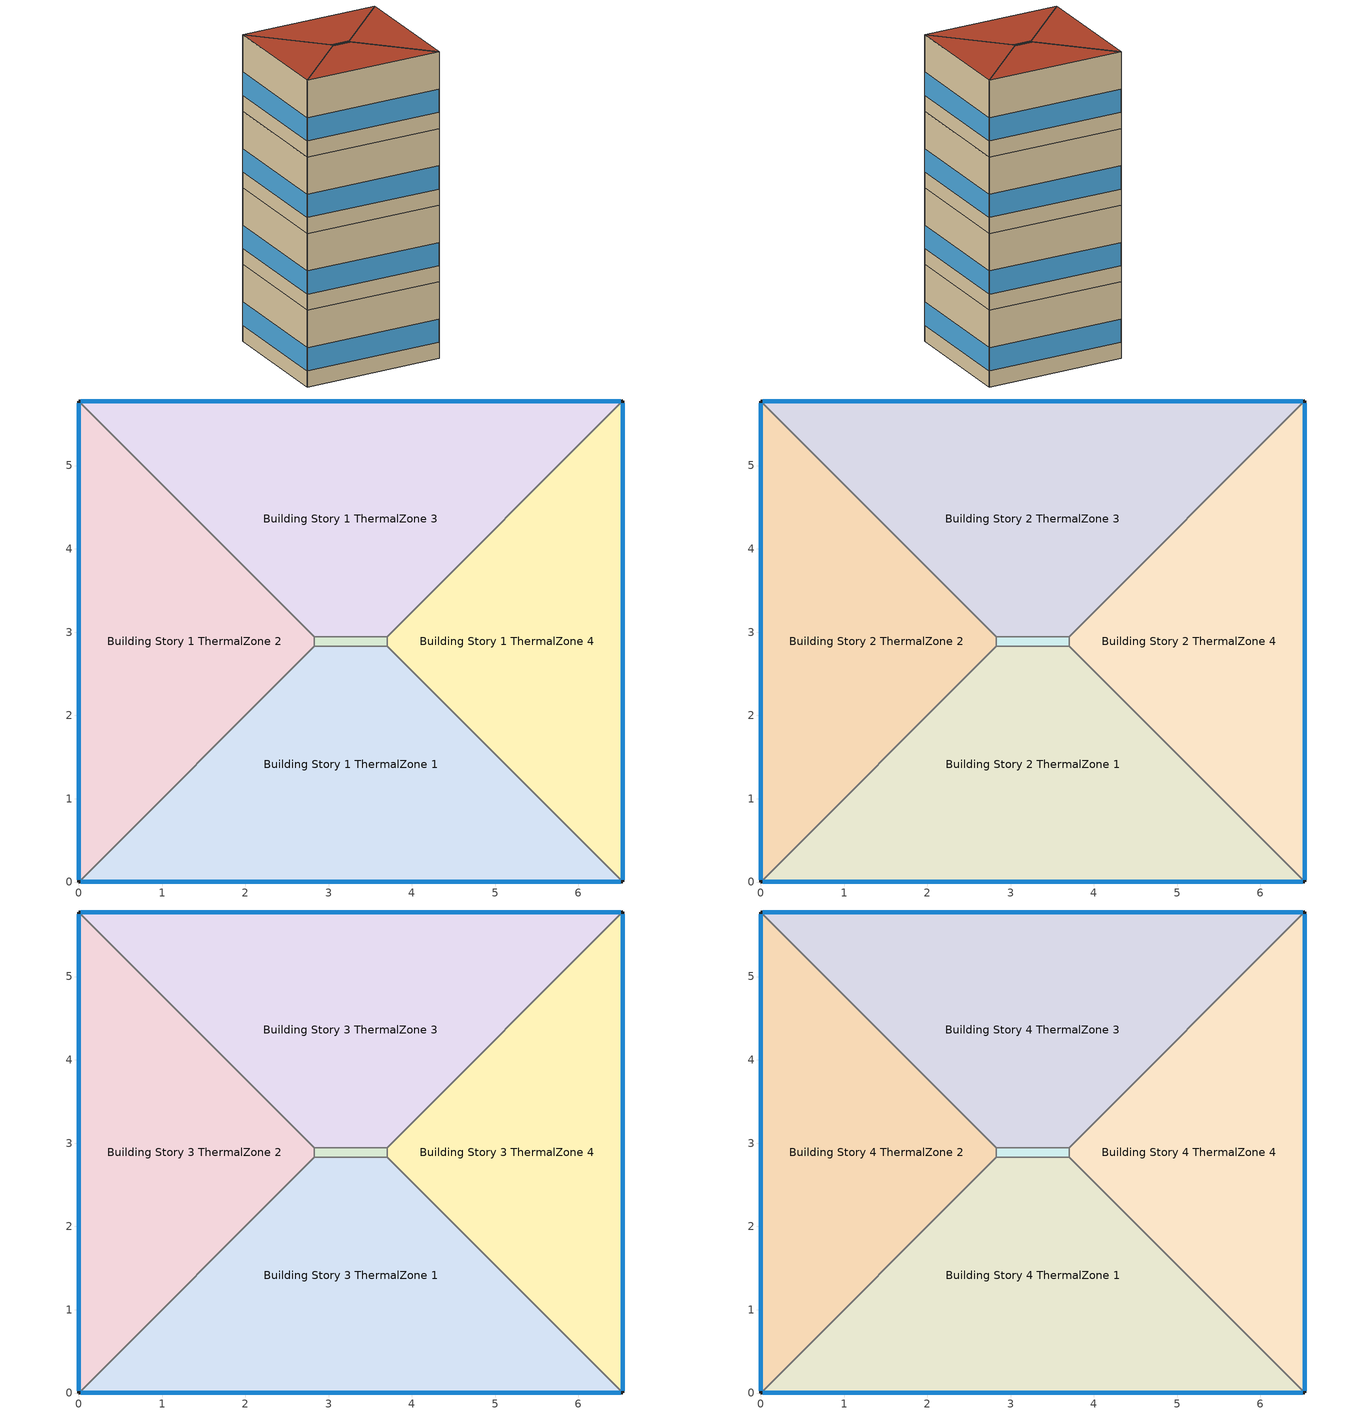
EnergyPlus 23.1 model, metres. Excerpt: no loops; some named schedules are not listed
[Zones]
Building Story 1 ThermalZone
 floor ground (Typical Insulated Carpeted 8in Slab Floor): 3.7,2.83 2.83,2.83 2.83,2.95 3.7,2.95 z0
 wall adiabatic (Typical Interior Wall): 2.83,2.83 3.7,2.83 3.7,2.95 2.83,2.95 2.83,2.83 z0:3.6
 ceiling adiabatic (Typical Interior Floor): 3.7,2.95 2.83,2.95 2.83,2.83 3.7,2.83 z3.6
Building Story 1 ThermalZone 1
 floor ground (Typical Insulated Carpeted 8in Slab Floor): 6.53,0 0,0 2.83,2.83 3.7,2.83 z0
 wall outside (Typical Insulated Steel Framed Exterior Wall R-12.99): 0,0 6.53,0 z0:3.6
 wall adiabatic (Typical Interior Wall): 6.53,0 3.7,2.83 2.83,2.83 0,0 z0:3.6
 window (U 0.55 SHGC 0.25): 0.03,0 6.51,0 z0.76:1.85
 ceiling adiabatic (Typical Interior Ceiling): 3.7,2.83 2.83,2.83 0,0 6.53,0 z3.6
Building Story 1 ThermalZone 2
 floor ground (Typical Insulated Carpeted 8in Slab Floor): 0,0 0,5.78 2.83,2.95 2.83,2.83 z0
 wall outside (Typical Insulated Steel Framed Exterior Wall R-12.99): 0,5.78 0,0 z0:3.6
 wall adiabatic (Typical Interior Wall): 0,0 2.83,2.83 2.83,2.95 0,5.78 z0:3.6
 window (U 0.55 SHGC 0.25): 0,5.75 0,0.03 z0.76:1.85
 ceiling adiabatic (Typical Interior Ceiling): 2.83,2.83 2.83,2.95 0,5.78 0,0 z3.6
Building Story 1 ThermalZone 3
 floor ground (Typical Insulated Carpeted 8in Slab Floor): 0,5.78 6.53,5.78 3.7,2.95 2.83,2.95 z0
 wall outside (Typical Insulated Steel Framed Exterior Wall R-12.99): 6.53,5.78 0,5.78 z0:3.6
 wall adiabatic (Typical Interior Wall): 0,5.78 2.83,2.95 3.7,2.95 6.53,5.78 z0:3.6
 window (U 0.55 SHGC 0.25): 6.51,5.78 0.03,5.78 z0.76:1.85
 ceiling adiabatic (Typical Interior Ceiling): 2.83,2.95 3.7,2.95 6.53,5.78 0,5.78 z3.6
Building Story 1 ThermalZone 4
 floor ground (Typical Insulated Carpeted 8in Slab Floor): 6.53,5.78 6.53,0 3.7,2.83 3.7,2.95 z0
 wall outside (Typical Insulated Steel Framed Exterior Wall R-12.99): 6.53,0 6.53,5.78 z0:3.6
 wall adiabatic (Typical Interior Wall): 6.53,5.78 3.7,2.95 3.7,2.83 6.53,0 z0:3.6
 window (U 0.55 SHGC 0.25): 6.53,0.03 6.53,5.75 z0.76:1.85
 ceiling adiabatic (Typical Interior Ceiling): 3.7,2.95 3.7,2.83 6.53,0 6.53,5.78 z3.6
Building Story 2 ThermalZone
 floor adiabatic (Typical Interior Floor): 3.7,2.83 2.83,2.83 2.83,2.95 3.7,2.95 z3.6
 wall adiabatic (Typical Interior Wall): 2.83,2.83 3.7,2.83 3.7,2.95 2.83,2.95 2.83,2.83 z3.6:7.2
 ceiling adiabatic (Typical Interior Ceiling): 3.7,2.95 2.83,2.95 2.83,2.83 3.7,2.83 z7.2
Building Story 2 ThermalZone 1
 floor adiabatic (Typical Interior Ceiling): 6.53,0 0,0 2.83,2.83 3.7,2.83 z3.6
 wall outside (Typical Insulated Steel Framed Exterior Wall R-12.99): 0,0 6.53,0 z3.6:7.2
 wall adiabatic (Typical Interior Wall): 6.53,0 3.7,2.83 2.83,2.83 0,0 z3.6:7.2
 window (U 0.55 SHGC 0.25): 0.03,0 6.51,0 z4.36:5.45
 ceiling adiabatic (Typical Interior Ceiling): 3.7,2.83 2.83,2.83 0,0 6.53,0 z7.2
Building Story 2 ThermalZone 2
 floor adiabatic (Typical Interior Ceiling): 0,0 0,5.78 2.83,2.95 2.83,2.83 z3.6
 wall outside (Typical Insulated Steel Framed Exterior Wall R-12.99): 0,5.78 0,0 z3.6:7.2
 wall adiabatic (Typical Interior Wall): 0,0 2.83,2.83 2.83,2.95 0,5.78 z3.6:7.2
 window (U 0.55 SHGC 0.25): 0,5.75 0,0.03 z4.36:5.45
 ceiling adiabatic (Typical Interior Ceiling): 2.83,2.83 2.83,2.95 0,5.78 0,0 z7.2
Building Story 2 ThermalZone 3
 floor adiabatic (Typical Interior Ceiling): 0,5.78 6.53,5.78 3.7,2.95 2.83,2.95 z3.6
 wall outside (Typical Insulated Steel Framed Exterior Wall R-12.99): 6.53,5.78 0,5.78 z3.6:7.2
 wall adiabatic (Typical Interior Wall): 0,5.78 2.83,2.95 3.7,2.95 6.53,5.78 z3.6:7.2
 window (U 0.55 SHGC 0.25): 6.51,5.78 0.03,5.78 z4.36:5.45
 ceiling adiabatic (Typical Interior Ceiling): 2.83,2.95 3.7,2.95 6.53,5.78 0,5.78 z7.2
Building Story 2 ThermalZone 4
 floor adiabatic (Typical Interior Ceiling): 6.53,5.78 6.53,0 3.7,2.83 3.7,2.95 z3.6
 wall outside (Typical Insulated Steel Framed Exterior Wall R-12.99): 6.53,0 6.53,5.78 z3.6:7.2
 wall adiabatic (Typical Interior Wall): 6.53,5.78 3.7,2.95 3.7,2.83 6.53,0 z3.6:7.2
 window (U 0.55 SHGC 0.25): 6.53,0.03 6.53,5.75 z4.36:5.45
 ceiling adiabatic (Typical Interior Ceiling): 3.7,2.95 3.7,2.83 6.53,0 6.53,5.78 z7.2
Building Story 3 ThermalZone
 floor adiabatic (Typical Interior Ceiling): 3.7,2.83 2.83,2.83 2.83,2.95 3.7,2.95 z7.2
 wall adiabatic (Typical Interior Wall): 2.83,2.83 3.7,2.83 3.7,2.95 2.83,2.95 2.83,2.83 z7.2:10.8
 ceiling adiabatic (Typical Interior Ceiling): 3.7,2.95 2.83,2.95 2.83,2.83 3.7,2.83 z10.8
Building Story 3 ThermalZone 1
 floor adiabatic (Typical Interior Ceiling): 6.53,0 0,0 2.83,2.83 3.7,2.83 z7.2
 wall outside (Typical Insulated Steel Framed Exterior Wall R-12.99): 0,0 6.53,0 z7.2:10.8
 wall adiabatic (Typical Interior Wall): 6.53,0 3.7,2.83 2.83,2.83 0,0 z7.2:10.8
 window (U 0.55 SHGC 0.25): 0.03,0 6.51,0 z7.96:9.05
 ceiling adiabatic (Typical Interior Ceiling): 3.7,2.83 2.83,2.83 0,0 6.53,0 z10.8
Building Story 3 ThermalZone 2
 floor adiabatic (Typical Interior Ceiling): 0,0 0,5.78 2.83,2.95 2.83,2.83 z7.2
 wall outside (Typical Insulated Steel Framed Exterior Wall R-12.99): 0,5.78 0,0 z7.2:10.8
 wall adiabatic (Typical Interior Wall): 0,0 2.83,2.83 2.83,2.95 0,5.78 z7.2:10.8
 window (U 0.55 SHGC 0.25): 0,5.75 0,0.03 z7.96:9.05
 ceiling adiabatic (Typical Interior Floor): 2.83,2.83 2.83,2.95 0,5.78 0,0 z10.8
Building Story 3 ThermalZone 3
 floor adiabatic (Typical Interior Ceiling): 0,5.78 6.53,5.78 3.7,2.95 2.83,2.95 z7.2
 wall outside (Typical Insulated Steel Framed Exterior Wall R-12.99): 6.53,5.78 0,5.78 z7.2:10.8
 wall adiabatic (Typical Interior Wall): 0,5.78 2.83,2.95 3.7,2.95 6.53,5.78 z7.2:10.8
 window (U 0.55 SHGC 0.25): 6.51,5.78 0.03,5.78 z7.96:9.05
 ceiling adiabatic (Typical Interior Floor): 2.83,2.95 3.7,2.95 6.53,5.78 0,5.78 z10.8
Building Story 3 ThermalZone 4
 floor adiabatic (Typical Interior Ceiling): 6.53,5.78 6.53,0 3.7,2.83 3.7,2.95 z7.2
 wall outside (Typical Insulated Steel Framed Exterior Wall R-12.99): 6.53,0 6.53,5.78 z7.2:10.8
 wall adiabatic (Typical Interior Wall): 6.53,5.78 3.7,2.95 3.7,2.83 6.53,0 z7.2:10.8
 window (U 0.55 SHGC 0.25): 6.53,0.03 6.53,5.75 z7.96:9.05
 ceiling adiabatic (Typical Interior Floor): 3.7,2.95 3.7,2.83 6.53,0 6.53,5.78 z10.8
Building Story 4 ThermalZone
 floor adiabatic (Typical Interior Ceiling): 3.7,2.83 2.83,2.83 2.83,2.95 3.7,2.95 z10.8
 wall adiabatic (Typical Interior Wall): 2.83,2.83 3.7,2.83 3.7,2.95 2.83,2.95 2.83,2.83 z10.8:14.4
 roof outside (Typical IEAD Roof - Highly Reflective R-25.64): 3.7,2.95 2.83,2.95 2.83,2.83 3.7,2.83 z14.4
Building Story 4 ThermalZone 1
 floor adiabatic (Typical Interior Ceiling): 6.53,0 0,0 2.83,2.83 3.7,2.83 z10.8
 wall outside (Typical Insulated Steel Framed Exterior Wall R-12.99): 0,0 6.53,0 z10.8:14.4
 wall adiabatic (Typical Interior Wall): 6.53,0 3.7,2.83 2.83,2.83 0,0 z10.8:14.4
 window (U 0.55 SHGC 0.25): 0.03,0 6.51,0 z11.56:12.65
 roof outside (Typical IEAD Roof - Highly Reflective R-25.64): 3.7,2.83 2.83,2.83 0,0 6.53,0 z14.4
Building Story 4 ThermalZone 2
 floor adiabatic (Typical Interior Floor): 0,0 0,5.78 2.83,2.95 2.83,2.83 z10.8
 wall outside (Typical Insulated Steel Framed Exterior Wall R-12.99): 0,5.78 0,0 z10.8:14.4
 wall adiabatic (Typical Interior Wall): 0,0 2.83,2.83 2.83,2.95 0,5.78 z10.8:14.4
 window (U 0.55 SHGC 0.25): 0,5.75 0,0.03 z11.56:12.65
 roof outside (Typical IEAD Roof - Highly Reflective R-25.64): 2.83,2.83 2.83,2.95 0,5.78 0,0 z14.4
Building Story 4 ThermalZone 3
 floor adiabatic (Typical Interior Floor): 0,5.78 6.53,5.78 3.7,2.95 2.83,2.95 z10.8
 wall outside (Typical Insulated Steel Framed Exterior Wall R-12.99): 6.53,5.78 0,5.78 z10.8:14.4
 wall adiabatic (Typical Interior Wall): 0,5.78 2.83,2.95 3.7,2.95 6.53,5.78 z10.8:14.4
 window (U 0.55 SHGC 0.25): 6.51,5.78 0.03,5.78 z11.56:12.65
 roof outside (Typical IEAD Roof - Highly Reflective R-25.64): 2.83,2.95 3.7,2.95 6.53,5.78 0,5.78 z14.4
Building Story 4 ThermalZone 4
 floor adiabatic (Typical Interior Floor): 6.53,5.78 6.53,0 3.7,2.83 3.7,2.95 z10.8
 wall outside (Typical Insulated Steel Framed Exterior Wall R-12.99): 6.53,0 6.53,5.78 z10.8:14.4
 wall adiabatic (Typical Interior Wall): 6.53,5.78 3.7,2.95 3.7,2.83 6.53,0 z10.8:14.4
 window (U 0.55 SHGC 0.25): 6.53,0.03 6.53,5.75 z11.56:12.65
 roof outside (Typical IEAD Roof - Highly Reflective R-25.64): 3.7,2.95 3.7,2.83 6.53,0 6.53,5.78 z14.4
[Building]
bld_3: Terrain=City
[Site:Location]
Jack Northrop Fld H_CA_USA: Latitude {deg}=41.3152; Longitude {deg}=-105.579; Time Zone {hr}=-8; Elevation {m}=21
[Site:GroundTemperature:FCfactorMethod]
18.8, 14.3, 13.6, 13.2, 13.3, 12.6, 15.3, 15.6, 17.7, 19.4, 19.7, 18.5
[Site:WaterMainsTemperature]
Calculation Method=Correlation; Annual Average Outdoor Air Temperature {C}=8.96667; Maximum Difference In Monthly Average Outdoor Air Temperatures {deltaC}=26.2
[SizingPeriod:DesignDay] Day of Month=21; Dry-Bulb Temperature Range Modifier Type=DefaultMultipliers; Humidity Condition Type=Wetbulb; Barometric Pressure {Pa}=98769; Rain Indicator=No; Snow Indicator=No; Daylight Saving Time Indicator=No; Begin Environment Reset Mode=FullResetAtBeginEnvironment
Name | Month | Day Type | Maximum Dry-Bulb Temperature {C} | Daily Dry-Bulb Temperature Range {deltaC} | Wetbulb or DewPoint at Maximum Dry-Bulb {C} | Wind Speed {m/s} | Wind Direction {deg} | Solar Model Indicator | ASHRAE Clear Sky Optical Depth for Beam Irradiance (taub) | ASHRAE Clear Sky Optical Depth for Diffuse Irradiance (taud) | Sky Clearness
Buffalo Niagara Intl Ap Ann Clg .4% Condns DB=>MWB 1 | 7 | SummerDesignDay | 30.3 | 9.3 | 21.8 | 5.7 | 240 | ASHRAETau | 0.462 | 2.001
Buffalo Niagara Intl Ap Ann Clg .4% Condns WB=>MDB 1 | 7 | SummerDesignDay | 27.8 | 9.3 | 23.8 | 5.7 | 240 | ASHRAETau | 0.462 | 2.001
Buffalo Niagara Intl Ap Ann Htg 99.6% Condns DB 1 | 1 | WinterDesignDay | -16.3 | 0 | -16.3 | 5.1 | 270 | ASHRAEClearSky |  |  | 0
[Material]
Name | Roughness | Thickness {m} | Conductivity {W/m-K} | Density {kg/m3} | Specific Heat {J/kg-K} | Thermal Absorptance | Solar Absorptance | Visible Absorptance
100mm Normalweight concrete floor | MediumRough | 0.1016 | 2.31045 | 2322 | 832.557 | 0.9 | 0.7 | 0.7
25mm Stucco | Smooth | 0.0254 | 0.72 | 1856 | 840 | 0.9 | 0.7 | 0.7
5/8 in. Gypsum Board | MediumSmooth | 0.0159 | 0.16 | 800 | 1090 | 0.9 | 0.7 | 0.7
8 in. Normalweight Concrete Floor | MediumRough | 0.2032 | 2.31 | 2322 | 832 | 0.9 | 0.7 | 0.7
G01 13mm gypsum board | Smooth | 0.0127 | 0.160031 | 800.001 | 1090.73 | 0.9 | 0.7 | 0.5
Metal Roof Surface | Smooth | 0.0008 | 45.28 | 7824 | 500 | 0.9 | 0.7 | 0.7
Roof Membrane - Highly Reflective | VeryRough | 0.0095 | 0.16 | 1121.29 | 1460 | 0.75 | 0.45 | 0.7
Std Wood 6inch 1; Std Wood 6inch 2 | MediumSmooth | 0.15 | 0.12 | 540 | 1210 | 0.9 | 0.7 | 0.7
[Material:NoMass] Roughness=Smooth; Thermal Absorptance=0.9; Solar Absorptance=0.7
Name | Thermal Resistance {m2-K/W} | Visible Absorptance
CP02 CARPET PAD; Typical Carpet Pad | 0.21648 | 0.8
Typical Insulation R-10.81 | 1.90342 | 0.7
Typical Insulation R-24.52 | 4.31889 | 0.7
[WindowMaterial:Gas]
Gap_1_W_0_0032: Gas Type=Air; Thickness {m}=0.0032
[WindowMaterial:Glazing] Optical Data Type=SpectralAverage; Infrared Transmittance at Normal Incidence=0; Back Side Infrared Hemispherical Emissivity=0.84; Conductivity {W/m-K}=1; Dirt Correction Factor for Solar and Visible Transmittance=1; Solar Diffusing=No
Name | Thickness {m} | Solar Transmittance at Normal Incidence | Front Side Solar Reflectance at Normal Incidence | Back Side Solar Reflectance at Normal Incidence | Visible Transmittance at Normal Incidence | Front Side Visible Reflectance at Normal Incidence | Back Side Visible Reflectance at Normal Incidence | Front Side Infrared Hemispherical Emissivity
Glass_2022F_LayerAvg | 0.0039 | 0.355897 | 0.394095 | 0.265645 | 0.677694 | 0.042734 | 0.05547 | 0.046
Glass_2175_LayerAvg | 0.0086 | 0.167758 | 0.217606 | 0.437978 | 0.416044 | 0.078729 | 0.10654 | 0.84
[Construction]
InteriorFurnishings 1: Std Wood 6inch 1
InteriorFurnishings 2: Std Wood 6inch 2
Typical IEAD Roof - Highly Reflective R-25.64: Roof Membrane - Highly Reflective, Typical Insulation R-24.52, Metal Roof Surface
Typical Insulated Carpeted 8in Slab Floor: 8 in. Normalweight Concrete Floor, Typical Carpet Pad
Typical Insulated Steel Framed Exterior Wall R-12.99: 25mm Stucco, 5/8 in. Gypsum Board, Typical Insulation R-10.81, 5/8 in. Gypsum Board
Typical Interior Ceiling: CP02 CARPET PAD, 100mm Normalweight concrete floor
Typical Interior Floor: 100mm Normalweight concrete floor, CP02 CARPET PAD
Typical Interior Wall: G01 13mm gypsum board, G01 13mm gypsum board
U 0.55 SHGC 0.25: Glass_2175_LayerAvg, Gap_1_W_0_0032, Glass_2022F_LayerAvg
[Zone] Multiplier=1; Part of Total Floor Area=Yes
Building Story 1 ThermalZone; Building Story 1 ThermalZone 1; Building Story 1 ThermalZone 2; Building Story 1 ThermalZone 3; Building Story 1 ThermalZone 4; Building Story 2 ThermalZone; Building Story 2 ThermalZone 1; Building Story 2 ThermalZone 2; Building Story 2 ThermalZone 3; Building Story 2 ThermalZone 4; Building Story 3 ThermalZone; Building Story 3 ThermalZone 1; Building Story 3 ThermalZone 2; Building Story 3 ThermalZone 3; Building Story 3 ThermalZone 4; Building Story 4 ThermalZone; Building Story 4 ThermalZone 1; Building Story 4 ThermalZone 2; Building Story 4 ThermalZone 3; Building Story 4 ThermalZone 4
[Space]
Name | Zone | Space Type
Building Story 1 Space | Building Story 1 ThermalZone | Story Ground Blended Space Type
Building Story 1 Space 1 | Building Story 1 ThermalZone 1 | Story Ground Blended Space Type
Building Story 1 Space 2 | Building Story 1 ThermalZone 2 | Story Ground Blended Space Type
Building Story 1 Space 3 | Building Story 1 ThermalZone 3 | Story Ground Blended Space Type
Building Story 1 Space 4 | Building Story 1 ThermalZone 4 | Story Ground Blended Space Type
Building Story 2 Space | Building Story 2 ThermalZone | Story Mid Blended Space Type
Building Story 2 Space 1 | Building Story 2 ThermalZone 1 | Story Mid Blended Space Type
Building Story 2 Space 2 | Building Story 2 ThermalZone 2 | Story Mid Blended Space Type
Building Story 2 Space 3 | Building Story 2 ThermalZone 3 | Story Mid Blended Space Type
Building Story 2 Space 4 | Building Story 2 ThermalZone 4 | Story Mid Blended Space Type
Building Story 3 Space | Building Story 3 ThermalZone | Story Mid2 Blended Space Type
Building Story 3 Space 1 | Building Story 3 ThermalZone 1 | Story Mid2 Blended Space Type
Building Story 3 Space 2 | Building Story 3 ThermalZone 2 | Story Mid2 Blended Space Type
Building Story 3 Space 3 | Building Story 3 ThermalZone 3 | Story Mid2 Blended Space Type
Building Story 3 Space 4 | Building Story 3 ThermalZone 4 | Story Mid2 Blended Space Type
Building Story 4 Space | Building Story 4 ThermalZone | Story Top Blended Space Type
Building Story 4 Space 1 | Building Story 4 ThermalZone 1 | Story Top Blended Space Type
Building Story 4 Space 2 | Building Story 4 ThermalZone 2 | Story Top Blended Space Type
Building Story 4 Space 3 | Building Story 4 ThermalZone 3 | Story Top Blended Space Type
Building Story 4 Space 4 | Building Story 4 ThermalZone 4 | Story Top Blended Space Type
[SpaceList]
Story Ground Blended Space Type: Building Story 1 Space, Building Story 1 Space 1, Building Story 1 Space 2, Building Story 1 Space 3, Building Story 1 Space 4
Story Mid Blended Space Type: Building Story 2 Space, Building Story 2 Space 1, Building Story 2 Space 2, Building Story 2 Space 3, Building Story 2 Space 4
Story Mid2 Blended Space Type: Building Story 3 Space 1, Building Story 3 Space, Building Story 3 Space 2, Building Story 3 Space 4, Building Story 3 Space 3
Story Top Blended Space Type: Building Story 4 Space, Building Story 4 Space 1, Building Story 4 Space 2, Building Story 4 Space 3, Building Story 4 Space 4
[InternalMass]
Name | Construction | Zone or ZoneList | Space or SpaceList | Surface Area {m2}
Building Story 1 Space SecondarySchool Auditorium  - Story Ground Mass | InteriorFurnishings 1 | Building Story 1 ThermalZone | Building Story 1 Space | 0.0250153
Building Story 1 Space 1 SecondarySchool Auditorium  - Story Ground Mass | InteriorFurnishings 1 | Building Story 1 ThermalZone 1 | Building Story 1 Space 1 | 2.53362
Building Story 1 Space 2 SecondarySchool Auditorium  - Story Ground Mass | InteriorFurnishings 1 | Building Story 1 ThermalZone 2 | Building Story 1 Space 2 | 2.01628
Building Story 1 Space 3 SecondarySchool Auditorium  - Story Ground Mass | InteriorFurnishings 1 | Building Story 1 ThermalZone 3 | Building Story 1 Space 3 | 2.53362
Building Story 1 Space 4 SecondarySchool Auditorium  - Story Ground Mass | InteriorFurnishings 1 | Building Story 1 ThermalZone 4 | Building Story 1 Space 4 | 2.01628
Building Story 1 Space SecondarySchool Cafeteria  - Story Ground Mass | InteriorFurnishings 1 | Building Story 1 ThermalZone | Building Story 1 Space | 0.0158331
Building Story 1 Space 1 SecondarySchool Cafeteria  - Story Ground Mass | InteriorFurnishings 1 | Building Story 1 ThermalZone 1 | Building Story 1 Space 1 | 1.60362
Building Story 1 Space 2 SecondarySchool Cafeteria  - Story Ground Mass | InteriorFurnishings 1 | Building Story 1 ThermalZone 2 | Building Story 1 Space 2 | 1.27618
Building Story 1 Space 3 SecondarySchool Cafeteria  - Story Ground Mass | InteriorFurnishings 1 | Building Story 1 ThermalZone 3 | Building Story 1 Space 3 | 1.60362
Building Story 1 Space 4 SecondarySchool Cafeteria  - Story Ground Mass | InteriorFurnishings 1 | Building Story 1 ThermalZone 4 | Building Story 1 Space 4 | 1.27618
Building Story 1 Space SecondarySchool ComputerRoom  - Story Ground Mass | InteriorFurnishings 1 | Building Story 1 ThermalZone | Building Story 1 Space | 0.0241715
Building Story 1 Space 1 SecondarySchool ComputerRoom  - Story Ground Mass | InteriorFurnishings 1 | Building Story 1 ThermalZone 1 | Building Story 1 Space 1 | 2.44816
Building Story 1 Space 2 SecondarySchool ComputerRoom  - Story Ground Mass | InteriorFurnishings 1 | Building Story 1 ThermalZone 2 | Building Story 1 Space 2 | 1.94827
Building Story 1 Space 3 SecondarySchool ComputerRoom  - Story Ground Mass | InteriorFurnishings 1 | Building Story 1 ThermalZone 3 | Building Story 1 Space 3 | 2.44816
Building Story 1 Space 4 SecondarySchool ComputerRoom  - Story Ground Mass | InteriorFurnishings 1 | Building Story 1 ThermalZone 4 | Building Story 1 Space 4 | 1.94827
Building Story 1 Space SecondarySchool Gym  - Story Ground Mass | InteriorFurnishings 1 | Building Story 1 ThermalZone | Building Story 1 Space | 0.0495177
Building Story 1 Space 1 SecondarySchool Gym  - Story Ground Mass | InteriorFurnishings 1 | Building Story 1 ThermalZone 1 | Building Story 1 Space 1 | 5.0153
Building Story 1 Space 2 SecondarySchool Gym  - Story Ground Mass | InteriorFurnishings 1 | Building Story 1 ThermalZone 2 | Building Story 1 Space 2 | 3.99123
Building Story 1 Space 3 SecondarySchool Gym  - Story Ground Mass | InteriorFurnishings 1 | Building Story 1 ThermalZone 3 | Building Story 1 Space 3 | 5.01529
Building Story 1 Space 4 SecondarySchool Gym  - Story Ground Mass | InteriorFurnishings 1 | Building Story 1 ThermalZone 4 | Building Story 1 Space 4 | 3.99123
Building Story 1 Space SecondarySchool Kitchen  - Story Ground Mass | InteriorFurnishings 1 | Building Story 1 ThermalZone | Building Story 1 Space | 0.00545968
Building Story 1 Space 1 SecondarySchool Kitchen  - Story Ground Mass | InteriorFurnishings 1 | Building Story 1 ThermalZone 1 | Building Story 1 Space 1 | 0.552973
Building Story 1 Space 2 SecondarySchool Kitchen  - Story Ground Mass | InteriorFurnishings 1 | Building Story 1 ThermalZone 2 | Building Story 1 Space 2 | 0.440062
Building Story 1 Space 3 SecondarySchool Kitchen  - Story Ground Mass | InteriorFurnishings 1 | Building Story 1 ThermalZone 3 | Building Story 1 Space 3 | 0.552973
Building Story 1 Space 4 SecondarySchool Kitchen  - Story Ground Mass | InteriorFurnishings 1 | Building Story 1 ThermalZone 4 | Building Story 1 Space 4 | 0.440062
Building Story 1 Space SecondarySchool Library  - Story Ground Mass | InteriorFurnishings 1 | Building Story 1 ThermalZone | Building Story 1 Space | 0.0212928
Building Story 1 Space 1 SecondarySchool Library  - Story Ground Mass | InteriorFurnishings 1 | Building Story 1 ThermalZone 1 | Building Story 1 Space 1 | 2.15659
Building Story 1 Space 2 SecondarySchool Library  - Story Ground Mass | InteriorFurnishings 1 | Building Story 1 ThermalZone 2 | Building Story 1 Space 2 | 1.71624
Building Story 1 Space 3 SecondarySchool Library  - Story Ground Mass | InteriorFurnishings 1 | Building Story 1 ThermalZone 3 | Building Story 1 Space 3 | 2.15659
Building Story 1 Space 4 SecondarySchool Library  - Story Ground Mass | InteriorFurnishings 1 | Building Story 1 ThermalZone 4 | Building Story 1 Space 4 | 1.71624
Building Story 1 Space SecondarySchool Lobby  - Story Ground Mass; Building Story 1 Space SecondarySchool Restroom  - Story Ground Mass | InteriorFurnishings 1 | Building Story 1 ThermalZone | Building Story 1 Space | 0.0106216
Building Story 1 Space 1 SecondarySchool Lobby  - Story Ground Mass; Building Story 1 Space 1 SecondarySchool Restroom  - Story Ground Mass | InteriorFurnishings 1 | Building Story 1 ThermalZone 1 | Building Story 1 Space 1 | 1.07578
Building Story 1 Space 2 SecondarySchool Lobby  - Story Ground Mass; Building Story 1 Space 2 SecondarySchool Restroom  - Story Ground Mass | InteriorFurnishings 1 | Building Story 1 ThermalZone 2 | Building Story 1 Space 2 | 0.856121
Building Story 1 Space 3 SecondarySchool Lobby  - Story Ground Mass; Building Story 1 Space 3 SecondarySchool Restroom  - Story Ground Mass | InteriorFurnishings 1 | Building Story 1 ThermalZone 3 | Building Story 1 Space 3 | 1.07578
Building Story 1 Space 4 SecondarySchool Lobby  - Story Ground Mass; Building Story 1 Space 4 SecondarySchool Restroom  - Story Ground Mass | InteriorFurnishings 1 | Building Story 1 ThermalZone 4 | Building Story 1 Space 4 | 0.856121
Building Story 1 Space SecondarySchool Mechanical  - Story Ground Mass | InteriorFurnishings 1 | Building Story 1 ThermalZone | Building Story 1 Space | 0.0173221
Building Story 1 Space 1 SecondarySchool Mechanical  - Story Ground Mass | InteriorFurnishings 1 | Building Story 1 ThermalZone 1 | Building Story 1 Space 1 | 1.75443
Building Story 1 Space 2 SecondarySchool Mechanical  - Story Ground Mass | InteriorFurnishings 1 | Building Story 1 ThermalZone 2 | Building Story 1 Space 2 | 1.3962
Building Story 1 Space 3 SecondarySchool Mechanical  - Story Ground Mass | InteriorFurnishings 1 | Building Story 1 ThermalZone 3 | Building Story 1 Space 3 | 1.75443
Building Story 1 Space 4 SecondarySchool Mechanical  - Story Ground Mass | InteriorFurnishings 1 | Building Story 1 ThermalZone 4 | Building Story 1 Space 4 | 1.3962
Building Story 1 Space SecondarySchool Office  - Story Ground Mass | InteriorFurnishings 1 | Building Story 1 ThermalZone | Building Story 1 Space | 0.026951
Building Story 1 Space 1 SecondarySchool Office  - Story Ground Mass | InteriorFurnishings 1 | Building Story 1 ThermalZone 1 | Building Story 1 Space 1 | 2.72968
Building Story 1 Space 2 SecondarySchool Office  - Story Ground Mass | InteriorFurnishings 1 | Building Story 1 ThermalZone 2 | Building Story 1 Space 2 | 2.17231
Building Story 1 Space 3 SecondarySchool Office  - Story Ground Mass | InteriorFurnishings 1 | Building Story 1 ThermalZone 3 | Building Story 1 Space 3 | 2.72967
Building Story 1 Space 4 SecondarySchool Office  - Story Ground Mass | InteriorFurnishings 1 | Building Story 1 ThermalZone 4 | Building Story 1 Space 4 | 2.17231
Building Story 1 Space Mass | InteriorFurnishings 2 | Building Story 1 ThermalZone | Building Story 1 Space | 0.206806
Building Story 1 Space 1 Mass | InteriorFurnishings 2 | Building Story 1 ThermalZone 1 | Building Story 1 Space 1 | 20.9459
Building Story 1 Space 2 Mass | InteriorFurnishings 2 | Building Story 1 ThermalZone 2 | Building Story 1 Space 2 | 16.669
Building Story 1 Space 3 Mass | InteriorFurnishings 2 | Building Story 1 ThermalZone 3 | Building Story 1 Space 3 | 20.9459
Building Story 1 Space 4 Mass | InteriorFurnishings 2 | Building Story 1 ThermalZone 4 | Building Story 1 Space 4 | 16.669
Building Story 2 Space SecondarySchool Classroom A  - Story Mid Mass; Building Story 2 Space SecondarySchool Classroom C  - Story Mid Mass | InteriorFurnishings 1 | Building Story 2 ThermalZone | Building Story 2 Space | 0.0512094
Building Story 2 Space 1 SecondarySchool Classroom A  - Story Mid Mass; Building Story 2 Space 1 SecondarySchool Classroom C  - Story Mid Mass | InteriorFurnishings 1 | Building Story 2 ThermalZone 1 | Building Story 2 Space 1 | 5.18664
Building Story 2 Space 2 SecondarySchool Classroom A  - Story Mid Mass; Building Story 2 Space 2 SecondarySchool Classroom C  - Story Mid Mass | InteriorFurnishings 1 | Building Story 2 ThermalZone 2 | Building Story 2 Space 2 | 4.12758
Building Story 2 Space 3 SecondarySchool Classroom A  - Story Mid Mass; Building Story 2 Space 3 SecondarySchool Classroom C  - Story Mid Mass | InteriorFurnishings 1 | Building Story 2 ThermalZone 3 | Building Story 2 Space 3 | 5.18663
Building Story 2 Space 4 SecondarySchool Classroom A  - Story Mid Mass; Building Story 2 Space 4 SecondarySchool Classroom C  - Story Mid Mass | InteriorFurnishings 1 | Building Story 2 ThermalZone 4 | Building Story 2 Space 4 | 4.12758
Building Story 2 Space SecondarySchool Corridor B  - Story Mid Mass | InteriorFurnishings 1 | Building Story 2 ThermalZone | Building Story 2 Space | 0.0722084
Building Story 2 Space 1 SecondarySchool Corridor B  - Story Mid Mass | InteriorFurnishings 1 | Building Story 2 ThermalZone 1 | Building Story 2 Space 1 | 7.31348
Building Story 2 Space 2 SecondarySchool Corridor B  - Story Mid Mass | InteriorFurnishings 1 | Building Story 2 ThermalZone 2 | Building Story 2 Space 2 | 5.82015
Building Story 2 Space 3 SecondarySchool Corridor B  - Story Mid Mass | InteriorFurnishings 1 | Building Story 2 ThermalZone 3 | Building Story 2 Space 3 | 7.31348
Building Story 2 Space 4 SecondarySchool Corridor B  - Story Mid Mass | InteriorFurnishings 1 | Building Story 2 ThermalZone 4 | Building Story 2 Space 4 | 5.82015
Building Story 2 Space SecondarySchool Gym  - Story Mid Mass | InteriorFurnishings 1 | Building Story 2 ThermalZone | Building Story 2 Space | 0.032179
Building Story 2 Space 1 SecondarySchool Gym  - Story Mid Mass | InteriorFurnishings 1 | Building Story 2 ThermalZone 1 | Building Story 2 Space 1 | 3.25919
Building Story 2 Space 2 SecondarySchool Gym  - Story Mid Mass | InteriorFurnishings 1 | Building Story 2 ThermalZone 2 | Building Story 2 Space 2 | 2.5937
Building Story 2 Space 3 SecondarySchool Gym  - Story Mid Mass | InteriorFurnishings 1 | Building Story 2 ThermalZone 3 | Building Story 2 Space 3 | 3.25919
Building Story 2 Space 4 SecondarySchool Gym  - Story Mid Mass | InteriorFurnishings 1 | Building Story 2 ThermalZone 4 | Building Story 2 Space 4 | 2.5937
Building Story 2 Space Mass | InteriorFurnishings 2 | Building Story 2 ThermalZone | Building Story 2 Space | 0.206806
Building Story 2 Space 1 Mass | InteriorFurnishings 2 | Building Story 2 ThermalZone 1 | Building Story 2 Space 1 | 20.9459
Building Story 2 Space 2 Mass | InteriorFurnishings 2 | Building Story 2 ThermalZone 2 | Building Story 2 Space 2 | 16.669
Building Story 2 Space 3 Mass | InteriorFurnishings 2 | Building Story 2 ThermalZone 3 | Building Story 2 Space 3 | 20.9459
Building Story 2 Space 4 Mass | InteriorFurnishings 2 | Building Story 2 ThermalZone 4 | Building Story 2 Space 4 | 16.669
Building Story 3 Space 1 Office WholeBuilding - Sm Office  - Story Mid2 Mass | InteriorFurnishings 1 | Building Story 3 ThermalZone 1 | Building Story 3 Space 1 | 12.5676
Building Story 3 Space Office WholeBuilding - Sm Office  - Story Mid2 Mass | InteriorFurnishings 1 | Building Story 3 ThermalZone | Building Story 3 Space | 0.124084
Building Story 3 Space 2 Office WholeBuilding - Sm Office  - Story Mid2 Mass | InteriorFurnishings 1 | Building Story 3 ThermalZone 2 | Building Story 3 Space 2 | 10.0014
Building Story 3 Space 4 Office WholeBuilding - Sm Office  - Story Mid2 Mass | InteriorFurnishings 1 | Building Story 3 ThermalZone 4 | Building Story 3 Space 4 | 10.0014
Building Story 3 Space 3 Office WholeBuilding - Sm Office  - Story Mid2 Mass | InteriorFurnishings 1 | Building Story 3 ThermalZone 3 | Building Story 3 Space 3 | 12.5676
Building Story 3 Space 1 SecondarySchool Classroom A  - Story Mid2 Mass; Building Story 3 Space 1 SecondarySchool Classroom C  - Story Mid2 Mass | InteriorFurnishings 1 | Building Story 3 ThermalZone 1 | Building Story 3 Space 1 | 2.45696
Building Story 3 Space SecondarySchool Classroom A  - Story Mid2 Mass; Building Story 3 Space SecondarySchool Classroom C  - Story Mid2 Mass | InteriorFurnishings 1 | Building Story 3 ThermalZone | Building Story 3 Space | 0.0242583
Building Story 3 Space 2 SecondarySchool Classroom A  - Story Mid2 Mass; Building Story 3 Space 2 SecondarySchool Classroom C  - Story Mid2 Mass | InteriorFurnishings 1 | Building Story 3 ThermalZone 2 | Building Story 3 Space 2 | 1.95527
Building Story 3 Space 4 SecondarySchool Classroom A  - Story Mid2 Mass; Building Story 3 Space 4 SecondarySchool Classroom C  - Story Mid2 Mass | InteriorFurnishings 1 | Building Story 3 ThermalZone 4 | Building Story 3 Space 4 | 1.95527
Building Story 3 Space 3 SecondarySchool Classroom A  - Story Mid2 Mass; Building Story 3 Space 3 SecondarySchool Classroom C  - Story Mid2 Mass | InteriorFurnishings 1 | Building Story 3 ThermalZone 3 | Building Story 3 Space 3 | 2.45696
Building Story 3 Space 1 SecondarySchool Corridor B  - Story Mid2 Mass | InteriorFurnishings 1 | Building Story 3 ThermalZone 1 | Building Story 3 Space 1 | 3.46446
Building Story 3 Space SecondarySchool Corridor B  - Story Mid2 Mass | InteriorFurnishings 1 | Building Story 3 ThermalZone | Building Story 3 Space | 0.0342058
Building Story 3 Space 2 SecondarySchool Corridor B  - Story Mid2 Mass | InteriorFurnishings 1 | Building Story 3 ThermalZone 2 | Building Story 3 Space 2 | 2.75706
Building Story 3 Space 4 SecondarySchool Corridor B  - Story Mid2 Mass | InteriorFurnishings 1 | Building Story 3 ThermalZone 4 | Building Story 3 Space 4 | 2.75706
Building Story 3 Space 3 SecondarySchool Corridor B  - Story Mid2 Mass | InteriorFurnishings 1 | Building Story 3 ThermalZone 3 | Building Story 3 Space 3 | 3.46446
Building Story 3 Space Mass | InteriorFurnishings 2 | Building Story 3 ThermalZone | Building Story 3 Space | 0.206806
Building Story 3 Space 1 Mass | InteriorFurnishings 2 | Building Story 3 ThermalZone 1 | Building Story 3 Space 1 | 20.9459
Building Story 3 Space 2 Mass | InteriorFurnishings 2 | Building Story 3 ThermalZone 2 | Building Story 3 Space 2 | 16.669
Building Story 3 Space 3 Mass | InteriorFurnishings 2 | Building Story 3 ThermalZone 3 | Building Story 3 Space 3 | 20.9459
Building Story 3 Space 4 Mass | InteriorFurnishings 2 | Building Story 3 ThermalZone 4 | Building Story 3 Space 4 | 16.669
Building Story 4 Space Office WholeBuilding - Sm Office  - Story Top Mass | InteriorFurnishings 1 | Building Story 4 ThermalZone | Building Story 4 Space | 0.206806
Building Story 4 Space 1 Office WholeBuilding - Sm Office  - Story Top Mass | InteriorFurnishings 1 | Building Story 4 ThermalZone 1 | Building Story 4 Space 1 | 20.9459
Building Story 4 Space 2 Office WholeBuilding - Sm Office  - Story Top Mass | InteriorFurnishings 1 | Building Story 4 ThermalZone 2 | Building Story 4 Space 2 | 16.669
Building Story 4 Space 3 Office WholeBuilding - Sm Office  - Story Top Mass | InteriorFurnishings 1 | Building Story 4 ThermalZone 3 | Building Story 4 Space 3 | 20.9459
Building Story 4 Space 4 Office WholeBuilding - Sm Office  - Story Top Mass | InteriorFurnishings 1 | Building Story 4 ThermalZone 4 | Building Story 4 Space 4 | 16.669
Building Story 4 Space Mass | InteriorFurnishings 2 | Building Story 4 ThermalZone | Building Story 4 Space | 0.206806
Building Story 4 Space 1 Mass | InteriorFurnishings 2 | Building Story 4 ThermalZone 1 | Building Story 4 Space 1 | 20.9459
Building Story 4 Space 2 Mass | InteriorFurnishings 2 | Building Story 4 ThermalZone 2 | Building Story 4 Space 2 | 16.669
Building Story 4 Space 3 Mass | InteriorFurnishings 2 | Building Story 4 ThermalZone 3 | Building Story 4 Space 3 | 20.9459
Building Story 4 Space 4 Mass | InteriorFurnishings 2 | Building Story 4 ThermalZone 4 | Building Story 4 Space 4 | 16.669
[Lights] Design Level Calculation Method=Watts/Area; Return Air Fraction=0; Fraction Visible=0.2; Fraction Replaceable=1
Name | Zone or ZoneList or Space or SpaceList | Schedule | Watts per Zone Floor Area {W/m2} | Fraction Radiant
SecondarySchool Auditorium Lights 1 | Story Ground Blended Space Type | SchoolSecondary BLDG_LIGHT_SCH_2013 | 0.820262 | 0.37
SecondarySchool Cafeteria Lights 1 | Story Ground Blended Space Type | SchoolSecondary BLDG_LIGHT_SCH_2013 | 0.535655 | 0.37
SecondarySchool ComputerRoom Lights 1 | Story Ground Blended Space Type | SchoolSecondary BLDG_LIGHT_CLASSROOM_SCH_2013 | 1.56003 | 0.37
SecondarySchool Gym Lights 1 | Story Ground Blended Space Type | SchoolSecondary BLDG_LIGHT_GYM_SCH_2013 | 1.85566 | 0.37
SecondarySchool Kitchen Lights 1 | Story Ground Blended Space Type | SchoolSecondary BLDG_LIGHT_SCH_2013 | 0.343842 | 0.37
SecondarySchool Library Lights 1 | Story Ground Blended Space Type | SchoolSecondary BLDG_LIGHT_LIBRARY_SCH_2013 | 1.31882 | 0.37
SecondarySchool Lobby Lights 1 | Story Ground Blended Space Type | SchoolSecondary BLDG_LIGHT_LOBBYFLR1_SCH_2013 | 0.497551 | 0.37
SecondarySchool Mechanical Lights 1 | Story Ground Blended Space Type | SchoolSecondary BLDG_LIGHT_MECHANICAL_SCH_2013 | 0.378666 | 0.37
SecondarySchool Office Lights 1 | Story Ground Blended Space Type | SchoolSecondary BLDG_LIGHT_OFFICE_SCH_2013 | 1.55706 | 0.37
SecondarySchool Restroom Lights 1 | Story Ground Blended Space Type | SchoolSecondary BLDG_LIGHT_BATH_SCH_2013 | 0.541778 | 0.37
SecondarySchool Classroom Lights 1 | Story Mid Blended Space Type | SchoolSecondary BLDG_LIGHT_CLASSROOM_SCH_2013 | 6.61009 | 0.37
SecondarySchool Corridor Lights 1 | Story Mid Blended Space Type | SchoolSecondary BLDG_LIGHT_CORRIDOR_SCH_2013 | 2.48049 | 0.37
SecondarySchool Gym Lights 2 | Story Mid Blended Space Type | SchoolSecondary BLDG_LIGHT_GYM_SCH_2013 | 1.2059 | 0.37
Office WholeBuilding - Sm Office Lights 1 | Story Mid2 Blended Space Type | OfficeSmall BLDG_LIGHT_SCH_2013 | 5.29584 | 0.7
SecondarySchool Classroom Lights 2 | Story Mid2 Blended Space Type | SchoolSecondary BLDG_LIGHT_CLASSROOM_SCH_2013 | 3.13126 | 0.37
SecondarySchool Corridor Lights 2 | Story Mid2 Blended Space Type | SchoolSecondary BLDG_LIGHT_CORRIDOR_SCH_2013 | 1.17503 | 0.37
Office WholeBuilding - Sm Office Lights 2 | Story Top Blended Space Type | OfficeSmall BLDG_LIGHT_SCH_2013 | 8.82641 | 0.7
[People] Number of People Calculation Method=People/Area; Fraction Radiant=0.3; Enable ASHRAE 55 Comfort Warnings=Yes; Mean Radiant Temperature Calculation Type=ZoneAveraged; Work Efficiency Schedule=Work Efficiency Schedule; Clothing Insulation Schedule=Clothing Schedule; Air Velocity Schedule=Air Velocity Schedule; Thermal Comfort Model 1 Type=Fanger
Name | Zone or ZoneList or Space or SpaceList | Number of People Schedule | People per Floor Area {person/m2} | Activity Level Schedule
SecondarySchool Auditorium People 1 | Story Ground Blended Space Type | SchoolSecondary BLDG_OCC_SCH_Auditorium | 0.1953 | SchoolSecondary ACTIVITY_SCH
SecondarySchool Cafeteria People 1 | Story Ground Blended Space Type | SchoolSecondary BLDG_OCC_SCH_Cafeteria | 0.0824085 | SchoolSecondary ACTIVITY_SCH
SecondarySchool ComputerRoom People 1 | Story Ground Blended Space Type | SchoolSecondary BLDG_OCC_SCH_Extend | 0.044033 | SchoolSecondary ACTIVITY_SCH
SecondarySchool Gym People 1 | Story Ground Blended Space Type | SchoolSecondary BLDG_OCC_SCH_Gym | 0.0773193 | SchoolSecondary ACTIVITY_SCH
SecondarySchool Kitchen People 1 | Story Ground Blended Space Type | SchoolSecondary BLDG_OCC_SCH | 0.00432787 | SchoolSecondary ACTIVITY_SCH
SecondarySchool Library People 1 | Story Ground Blended Space Type | SchoolSecondary BLDG_OCC_SCH | 0.0110825 | SchoolSecondary ACTIVITY_SCH
SecondarySchool Office People 1 | Story Ground Blended Space Type | SchoolSecondary BLDG_OCC_SCH_Offices | 0.00701376 | SchoolSecondary ACTIVITY_SCH
SecondarySchool Classroom People 1 | Story Mid Blended Space Type | SchoolSecondary BLDG_OCC_SCH | 0.186575 | SchoolSecondary ACTIVITY_SCH
SecondarySchool Gym People 2 | Story Mid Blended Space Type | SchoolSecondary BLDG_OCC_SCH_Gym | 0.0502459 | SchoolSecondary ACTIVITY_SCH
Office WholeBuilding - Sm Office People 1 | Story Mid2 Blended Space Type | OfficeSmall BLDG_OCC_SCH | 0.0361667 | OfficeSmall ACTIVITY_SCH
SecondarySchool Classroom People 2 | Story Mid2 Blended Space Type | SchoolSecondary BLDG_OCC_SCH | 0.0883824 | SchoolSecondary ACTIVITY_SCH
Office WholeBuilding - Sm Office People 2 | Story Top Blended Space Type | OfficeSmall BLDG_OCC_SCH | 0.0602779 | OfficeSmall ACTIVITY_SCH
[ElectricEquipment] Design Level Calculation Method=Watts/Area
Name | Zone or ZoneList or Space or SpaceList | Schedule | Watts per Zone Floor Area {W/m2} | Fraction Radiant | Fraction Latent | Fraction Lost
2 Elevator Fans | Story Ground Blended Space Type | Elevator Schedule 3 | 1.64151 | 0.5
2 Elevator Lift Motors | Story Ground Blended Space Type | Elevator Schedule 1 | 851.311 | 0 | 0 | 1
2 Elevator Lights | Story Ground Blended Space Type | Elevator Schedule 2 | 1.71527 | 0.5
SecondarySchool Auditorium Elec Equip 1 | Story Ground Blended Space Type | SchoolSecondary BLDG_EQUIP_SCH_2013 | 0.598921 | 0.5 | 0 | 0
SecondarySchool Cafeteria Elec Equip 1 | Story Ground Blended Space Type | SchoolSecondary KITCHEN_ELEC_EQUIP_SCH | 5.89221 | 0.5 | 0 | 0
SecondarySchool ComputerRoom Elec Equip 1 | Story Ground Blended Space Type | SchoolSecondary BLDG_EQUIP_SCH_2013 | 2.33752 | 0.5 | 0 | 0
SecondarySchool Gym Elec Equip 1 | Story Ground Blended Space Type | SchoolSecondary BLDG_EQUIP_SCH_2013 | 1.18556 | 0.5 | 0 | 0
SecondarySchool Kitchen Elec Equip 1 | Story Ground Blended Space Type | SchoolSecondary KITCHEN_ELEC_EQUIP_SCH | 5.86805 | 0.3 | 0.25 | 0.2
SecondarySchool Library Elec Equip 1 | Story Ground Blended Space Type | SchoolSecondary BLDG_EQUIP_SCH_2013 | 1.03067 | 0.5 | 0 | 0
SecondarySchool Lobby Elec Equip 1; SecondarySchool Restroom Elec Equip 1 | Story Ground Blended Space Type | SchoolSecondary BLDG_EQUIP_SCH_2013 | 0.204549 | 0.5 | 0 | 0
SecondarySchool Mechanical Elec Equip 1 | Story Ground Blended Space Type | SchoolSecondary BLDG_EQUIP_SCH_2013 | 0.333587 | 0.5 | 0 | 0
SecondarySchool Office Elec Equip 1 | Story Ground Blended Space Type | SchoolSecondary BLDG_EQUIP_SCH_2013 | 1.40275 | 0.5 | 0 | 0
SecondarySchool Classroom Elec Equip 1 | Story Mid Blended Space Type | SchoolSecondary BLDG_EQUIP_SCH_2013 | 4.95224 | 0.5 | 0 | 0
SecondarySchool Corridor Elec Equip 1 | Story Mid Blended Space Type | SchoolSecondary BLDG_EQUIP_SCH_2013 | 1.39058 | 0.5 | 0 | 0
SecondarySchool Gym Elec Equip 2 | Story Mid Blended Space Type | SchoolSecondary BLDG_EQUIP_SCH_2013 | 0.770438 | 0.5 | 0 | 0
Office WholeBuilding - Sm Office Elec Equip 1 | Story Mid2 Blended Space Type | OfficeSmall BLDG_EQUIP_SCH_2013 | 4.06876 | 0 | 0 | 0
SecondarySchool Classroom Elec Equip 2 | Story Mid2 Blended Space Type | SchoolSecondary BLDG_EQUIP_SCH_2013 | 2.34592 | 0.5 | 0 | 0
SecondarySchool Corridor Elec Equip 2 | Story Mid2 Blended Space Type | SchoolSecondary BLDG_EQUIP_SCH_2013 | 0.658731 | 0.5 | 0 | 0
Office WholeBuilding - Sm Office Elec Equip 2 | Story Top Blended Space Type | OfficeSmall BLDG_EQUIP_SCH_2013 | 6.78126 | 0 | 0 | 0
[GasEquipment]
SecondarySchool Kitchen Gas Equip 1: Zone or ZoneList or Space or SpaceList=Story Ground Blended Space Type; Schedule=SchoolSecondary KITCHEN_GAS_EQUIP_SCH; Design Level Calculation Method=Watts/Area; Power per Zone Floor Area {W/m2}=44.3139; Fraction Latent=0.1; Fraction Radiant=0.2; Fraction Lost=0.7
[ZoneInfiltration:DesignFlowRate] Schedule=Always On Discrete; Design Flow Rate Calculation Method=Flow/ExteriorArea; Constant Term Coefficient=0; Temperature Term Coefficient=0; Velocity Term Coefficient=0.224; Velocity Squared Term Coefficient=0
Name | Zone or ZoneList or Space or SpaceList | Flow Rate per Exterior Surface Area {m3/s-m2}
SecondarySchool Auditorium  - Story Ground Infiltration | Story Ground Blended Space Type | 4.13374e-05
SecondarySchool Cafeteria  - Story Ground Infiltration | Story Ground Blended Space Type | 2.61639e-05
SecondarySchool ComputerRoom  - Story Ground Infiltration | Story Ground Blended Space Type | 3.9943e-05
SecondarySchool Gym  - Story Ground Infiltration | Story Ground Blended Space Type | 0.000195742
SecondarySchool Kitchen  - Story Ground Infiltration | Story Ground Blended Space Type | 9.02204e-06
SecondarySchool Library  - Story Ground Infiltration | Story Ground Blended Space Type | 3.5186e-05
SecondarySchool Lobby  - Story Ground Infiltration; SecondarySchool Restroom  - Story Ground Infiltration | Story Ground Blended Space Type | 1.7552e-05
SecondarySchool Mechanical  - Story Ground Infiltration | Story Ground Blended Space Type | 2.86245e-05
SecondarySchool Office  - Story Ground Infiltration | Story Ground Blended Space Type | 0.000158451
SecondarySchool Classroom A  - Story Mid Infiltration; SecondarySchool Classroom C  - Story Mid Infiltration | Story Mid Blended Space Type | 0.00017769
SecondarySchool Corridor B  - Story Mid Infiltration | Story Mid Blended Space Type | 4.71038e-05
SecondarySchool Gym  - Story Mid Infiltration | Story Mid Blended Space Type | 0.00016709
Office WholeBuilding - Sm Office  - Story Mid2 Infiltration | Story Mid2 Blended Space Type | 0.000318961
SecondarySchool Classroom A  - Story Mid2 Infiltration; SecondarySchool Classroom C  - Story Mid2 Infiltration | Story Mid2 Blended Space Type | 0.000101754
SecondarySchool Corridor B  - Story Mid2 Infiltration | Story Mid2 Blended Space Type | 4.71038e-05
Office WholeBuilding - Sm Office  - Story Top Infiltration | Story Top Blended Space Type | 0.000381354
[Exterior:Lights] Control Option=AstronomicalClock
Name | Schedule | Design Level {W}
Building Facades | Schedule Ruleset 1 | 123.389
Main Entries | Schedule Ruleset 2 | 240
Other Doors | Schedule Ruleset 2 | 7.3729
Parking Areas and Drives | Schedule Ruleset 2 | 155.112
[Schedule:Year]
SchoolSecondary BLDG_LIGHT_SCH_2013: SchoolSecondary BLDG_LIGHT_SCH_2013 Week Rule - Jan1-Jan3, 1, 1, 1, 3, SchoolSecondary BLDG_LIGHT_SCH_2013 Week Rule - Jan4-Jun27, 1, 4, 6, 27, SchoolSecondary BLDG_LIGHT_SCH_2013 Week Rule - Jun28-Jul4, 6, 28, 7, 4, SchoolSecondary BLDG_LIGHT_SCH_2013 Week Rule - Jul5-Aug29, 7, 5, 8, 29, SchoolSecondary BLDG_LIGHT_SCH_2013 Week Rule - Aug30-Sep5, 8, 30, 9, 5, SchoolSecondary BLDG_LIGHT_SCH_2013 Week Rule - Sep6-Dec31, 9, 6, 12, 31
SchoolSecondary BLDG_LIGHT_CLASSROOM_SCH_2013: SchoolSecondary BLDG_LIGHT_CLASSROOM_SCH_2013 Week Rule - Jan1-Jan3, 1, 1, 1, 3, SchoolSecondary BLDG_LIGHT_CLASSROOM_SCH_2013 Week Rule - Jan4-Jun27, 1, 4, 6, 27, SchoolSecondary BLDG_LIGHT_CLASSROOM_SCH_2013 Week Rule - Jun28-Jul4, 6, 28, 7, 4, SchoolSecondary BLDG_LIGHT_CLASSROOM_SCH_2013 Week Rule - Jul5-Aug29, 7, 5, 8, 29, SchoolSecondary BLDG_LIGHT_CLASSROOM_SCH_2013 Week Rule - Aug30-Sep5, 8, 30, 9, 5, SchoolSecondary BLDG_LIGHT_CLASSROOM_SCH_2013 Week Rule - Sep6-Dec31, 9, 6, 12, 31
SchoolSecondary BLDG_LIGHT_GYM_SCH_2013: SchoolSecondary BLDG_LIGHT_GYM_SCH_2013 Week Rule - Jan1-Jan3, 1, 1, 1, 3, SchoolSecondary BLDG_LIGHT_GYM_SCH_2013 Week Rule - Jan4-Jun27, 1, 4, 6, 27, SchoolSecondary BLDG_LIGHT_GYM_SCH_2013 Week Rule - Jun28-Jul4, 6, 28, 7, 4, SchoolSecondary BLDG_LIGHT_GYM_SCH_2013 Week Rule - Jul5-Aug29, 7, 5, 8, 29, SchoolSecondary BLDG_LIGHT_GYM_SCH_2013 Week Rule - Aug30-Sep5, 8, 30, 9, 5, SchoolSecondary BLDG_LIGHT_GYM_SCH_2013 Week Rule - Sep6-Dec31, 9, 6, 12, 31
SchoolSecondary BLDG_LIGHT_LIBRARY_SCH_2013: SchoolSecondary BLDG_LIGHT_LIBRARY_SCH_2013 Week Rule - Jan1-Jan3, 1, 1, 1, 3, SchoolSecondary BLDG_LIGHT_LIBRARY_SCH_2013 Week Rule - Jan4-Jun27, 1, 4, 6, 27, SchoolSecondary BLDG_LIGHT_LIBRARY_SCH_2013 Week Rule - Jun28-Jul4, 6, 28, 7, 4, SchoolSecondary BLDG_LIGHT_LIBRARY_SCH_2013 Week Rule - Jul5-Aug29, 7, 5, 8, 29, SchoolSecondary BLDG_LIGHT_LIBRARY_SCH_2013 Week Rule - Aug30-Sep5, 8, 30, 9, 5, SchoolSecondary BLDG_LIGHT_LIBRARY_SCH_2013 Week Rule - Sep6-Dec31, 9, 6, 12, 31
SchoolSecondary BLDG_LIGHT_LOBBYFLR1_SCH_2013: SchoolSecondary BLDG_LIGHT_LOBBYFLR1_SCH_2013 Week Rule - Jan1-Jan3, 1, 1, 1, 3, SchoolSecondary BLDG_LIGHT_LOBBYFLR1_SCH_2013 Week Rule - Jan4-Jun27, 1, 4, 6, 27, SchoolSecondary BLDG_LIGHT_LOBBYFLR1_SCH_2013 Week Rule - Jun28-Jul4, 6, 28, 7, 4, SchoolSecondary BLDG_LIGHT_LOBBYFLR1_SCH_2013 Week Rule - Jul5-Aug29, 7, 5, 8, 29, SchoolSecondary BLDG_LIGHT_LOBBYFLR1_SCH_2013 Week Rule - Aug30-Sep5, 8, 30, 9, 5, SchoolSecondary BLDG_LIGHT_LOBBYFLR1_SCH_2013 Week Rule - Sep6-Dec31, 9, 6, 12, 31
SchoolSecondary BLDG_LIGHT_MECHANICAL_SCH_2013: SchoolSecondary BLDG_LIGHT_MECHANICAL_SCH_2013 Week Rule - Jan1-Jan3, 1, 1, 1, 3, SchoolSecondary BLDG_LIGHT_MECHANICAL_SCH_2013 Week Rule - Jan4-Jun27, 1, 4, 6, 27, SchoolSecondary BLDG_LIGHT_MECHANICAL_SCH_2013 Week Rule - Jun28-Jul4, 6, 28, 7, 4, SchoolSecondary BLDG_LIGHT_MECHANICAL_SCH_2013 Week Rule - Jul5-Aug29, 7, 5, 8, 29, SchoolSecondary BLDG_LIGHT_MECHANICAL_SCH_2013 Week Rule - Aug30-Sep5, 8, 30, 9, 5, SchoolSecondary BLDG_LIGHT_MECHANICAL_SCH_2013 Week Rule - Sep6-Dec31, 9, 6, 12, 31
SchoolSecondary BLDG_LIGHT_OFFICE_SCH_2013: SchoolSecondary BLDG_LIGHT_OFFICE_SCH_2013 Week Rule - Jan1-Jan3, 1, 1, 1, 3, SchoolSecondary BLDG_LIGHT_OFFICE_SCH_2013 Week Rule - Jan4-Jun27, 1, 4, 6, 27, SchoolSecondary BLDG_LIGHT_OFFICE_SCH_2013 Week Rule - Jun28-Jul4, 6, 28, 7, 4, SchoolSecondary BLDG_LIGHT_OFFICE_SCH_2013 Week Rule - Jul5-Aug29, 7, 5, 8, 29, SchoolSecondary BLDG_LIGHT_OFFICE_SCH_2013 Week Rule - Aug30-Sep5, 8, 30, 9, 5, SchoolSecondary BLDG_LIGHT_OFFICE_SCH_2013 Week Rule - Sep6-Dec31, 9, 6, 12, 31
SchoolSecondary BLDG_LIGHT_BATH_SCH_2013: SchoolSecondary BLDG_LIGHT_BATH_SCH_2013 Week Rule - Jan1-Jan3, 1, 1, 1, 3, SchoolSecondary BLDG_LIGHT_BATH_SCH_2013 Week Rule - Jan4-Jun27, 1, 4, 6, 27, SchoolSecondary BLDG_LIGHT_BATH_SCH_2013 Week Rule - Jun28-Jul4, 6, 28, 7, 4, SchoolSecondary BLDG_LIGHT_BATH_SCH_2013 Week Rule - Jul5-Aug29, 7, 5, 8, 29, SchoolSecondary BLDG_LIGHT_BATH_SCH_2013 Week Rule - Aug30-Sep5, 8, 30, 9, 5, SchoolSecondary BLDG_LIGHT_BATH_SCH_2013 Week Rule - Sep6-Dec31, 9, 6, 12, 31
SchoolSecondary BLDG_OCC_SCH_Auditorium: SchoolSecondary BLDG_OCC_SCH_Auditorium Week Rule - Jan1-Jan3, 1, 1, 1, 3, SchoolSecondary BLDG_OCC_SCH_Auditorium Week Rule - Jan4-Jun27, 1, 4, 6, 27, SchoolSecondary BLDG_OCC_SCH_Auditorium Week Rule - Jun28-Jul4, 6, 28, 7, 4, SchoolSecondary BLDG_OCC_SCH_Auditorium Week Rule - Jul5-Aug29, 7, 5, 8, 29, SchoolSecondary BLDG_OCC_SCH_Auditorium Week Rule - Aug30-Sep5, 8, 30, 9, 5, SchoolSecondary BLDG_OCC_SCH_Auditorium Week Rule - Sep6-Dec31, 9, 6, 12, 31
SchoolSecondary ACTIVITY_SCH: SchoolSecondary ACTIVITY_SCH Week Rule - Jan1-Dec31, 1, 1, 12, 31
Work Efficiency Schedule: Work Efficiency Schedule Week Rule - Jan1-Dec31, 1, 1, 12, 31
Clothing Schedule: Clothing Schedule Week Rule - Jan1-Dec31, 1, 1, 12, 31
Air Velocity Schedule: Air Velocity Schedule Week Rule - Jan1-Dec31, 1, 1, 12, 31
SchoolSecondary BLDG_OCC_SCH_Cafeteria: SchoolSecondary BLDG_OCC_SCH_Cafeteria Week Rule - Jan1-Jan3, 1, 1, 1, 3, SchoolSecondary BLDG_OCC_SCH_Cafeteria Week Rule - Jan4-Jun27, 1, 4, 6, 27, SchoolSecondary BLDG_OCC_SCH_Cafeteria Week Rule - Jun28-Jul4, 6, 28, 7, 4, SchoolSecondary BLDG_OCC_SCH_Cafeteria Week Rule - Jul5-Aug29, 7, 5, 8, 29, SchoolSecondary BLDG_OCC_SCH_Cafeteria Week Rule - Aug30-Sep5, 8, 30, 9, 5, SchoolSecondary BLDG_OCC_SCH_Cafeteria Week Rule - Sep6-Dec31, 9, 6, 12, 31
SchoolSecondary BLDG_OCC_SCH_Extend: SchoolSecondary BLDG_OCC_SCH_Extend Week Rule - Jan1-Jan3, 1, 1, 1, 3, SchoolSecondary BLDG_OCC_SCH_Extend Week Rule - Jan4-Jun27, 1, 4, 6, 27, SchoolSecondary BLDG_OCC_SCH_Extend Week Rule - Jun28-Jul4, 6, 28, 7, 4, SchoolSecondary BLDG_OCC_SCH_Extend Week Rule - Jul5-Aug29, 7, 5, 8, 29, SchoolSecondary BLDG_OCC_SCH_Extend Week Rule - Aug30-Sep5, 8, 30, 9, 5, SchoolSecondary BLDG_OCC_SCH_Extend Week Rule - Sep6-Dec31, 9, 6, 12, 31
Schedule Ruleset 1: Schedule Ruleset 1 Week Rule - Jan1-Dec31, 1, 1, 12, 31
Schedule Ruleset 2: Schedule Ruleset 2 Week Rule - Jan1-Dec31, 1, 1, 12, 31
